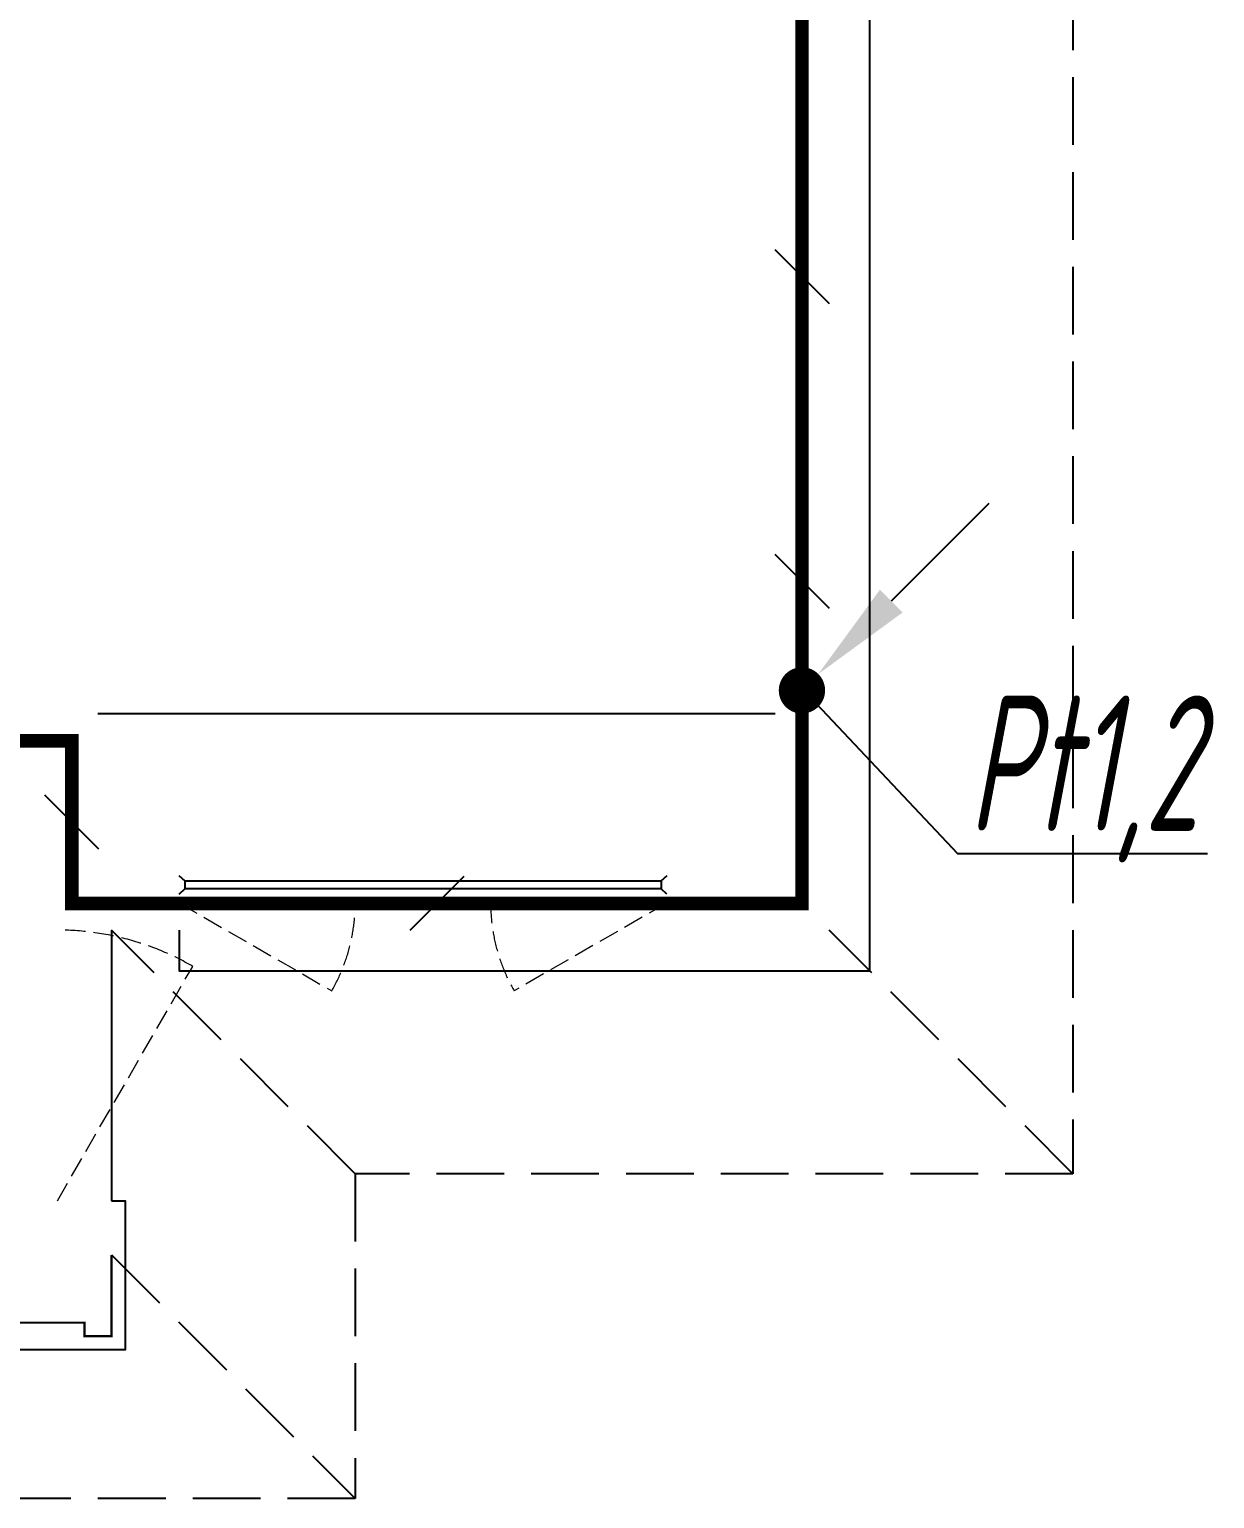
# Model space of a CAD drawing. Extents: x 3443499 to 7125205, y -1700016 to -264854.
# Drawn here: x 3655756 to 3660132, y -907770 to -902343 of the extents above; entities that cross this region are included whole.
import ezdxf
from ezdxf.enums import TextEntityAlignment as Align

# ---------------------------------------------------------------- set-up
doc = ezdxf.new("R2010")
doc.units = 0
doc.header["$LTSCALE"] = 1000
doc.header["$MEASUREMENT"] = 0
doc.linetypes.add('CENTER2', pattern=[1.125, 0.75, -0.125, 0.125, -0.125])
doc.linetypes.add('DASH', pattern=[0.35, 0.25, -0.1])
doc.layers.get('0').update_dxf_attribs({"linetype": 'CONTINUOUS'})
for name, color, linetype in [('!校对', 2, 'CONTINUOUS'), ('3-栏杆1', 252, 'CONTINUOUS'), ('3.5方案汇报，与郭总、侯月琴确定户型_t8$0$2020.03.04 -1安徽标准化洋房户型(UA）_t8_t8$0$看线', 154, 'CONTINUOUS'), ('DIM-照明', 7, 'CONTINUOUS'), ('LWIRE', 4, 'CONTINUOUS'), ('SHTLN', 4, 'CONTINUOUS'), ('WIRE-接地', 2, 'CONTINUOUS'), ('卫生间', 6, 'CONTINUOUS'), ('看线', 185, 'CONTINUOUS')]:
    doc.layers.add(name, color=color, linetype=linetype)
doc.layers.add('WINDOW', color=146, linetype='CONTINUOUS', lineweight=20)
doc.styles.add('HZTXT', font='gbeitc.shx', dxfattribs={"width": 0.8, "height": 400, "bigfont": 'hztxt.shx'})
doc.styles.get("Standard").update_dxf_attribs({"font": 'gbenor.shx', "bigfont": 'gbcbig.shx'})

# ---------------------------------------------------------------- blocks, each defined once
blk = doc.blocks.new('$TelecSys$00000008')
blk.add_line((0.4, 0.4), (-0.4, -0.4))
blk = doc.blocks.new('$TelecSys$00000078')
for p, q in [((1.15, 1.15), (0.55, 0.55)), ((0.1042, 0.1042), (0.1042, 0.1042)), ((-0.1042, -0.1042), (-0.1042, -0.1042))]:
    blk.add_line(p, q)
at = {"const_width": 0.1425}
blk.add_lwpolyline([(-0.0713, 0, 1), (0.0713, 0, 1)], format="xyb", close=True, dxfattribs=at)
blk.add_solid([(0.62, 0.48), (0.48, 0.62), (0.1, 0.1)])
at = {"width": 0.8, "flags": 9}
blk.add_attdef('A', (0, 0), '', height=0.00002, dxfattribs=at)
blk = doc.blocks.new('HFGHFHF')
at = {"layer": '卫生间', "color": 252, "linetype": 'DASH'}
for p, q in [((271116.6, 673357.2), (272016.6, 674257.2)), ((273766.6, 673357.2), (274666.6, 674257.2)), ((274666.6, 673057.2), (273766.6, 672157.2))]:
    blk.add_line(p, q, dxfattribs=at)
blk.add_lwpolyline([(282616.8, 689157.2), (280916.6, 689157.2), (280916.6, 684657.2), (280916.6, 684657.2), (280916.6, 684357.2), (272916.6, 684357.2), (272916.6, 683357.2), (271116.6, 683357.2), (271116.6, 673357.2), (273766.6, 673357.2), (273766.6, 672157.2), (297866.6, 672157.2), (297866.6, 673357.2), (299516.6, 673357.2)], dxfattribs=at)
blk = doc.blocks.new('A$C74FB3979')
at = {"color": 252, "const_width": 8}
blk.add_lwpolyline([(52249.8, -343.4), (52249.8, -643.4), (52149.8, -643.4), (52149.8, -593.4), (51099.8, -593.4), (51099.8, -343.4)], dxfattribs=at)
at = {"layer": '3-栏杆1', "color": 252}
for p, q in [((52520.1, 1038.8), (52499.8, 1056.6)), ((52499.8, 1056.6), (52520.1, 1038.8)), ((52520.1, 1038.7), (54279.5, 1038.8)), ((52520.1, 1038.8), (52520.1, 1009.5)), ((54279.5, 1038.8), (54299.8, 1056.6)), ((54299.8, 1056.6), (54279.5, 1038.8)), ((54279.5, 1038.8), (54279.5, 1009.5)), ((52520.1, 1009.5), (52499.8, 989.7)), ((52499.8, 989.7), (52520.1, 1009.5)), ((54279.5, 1009.5), (52520.1, 1009.4)), ((54299.8, 989.7), (54279.5, 1009.5))]:
    blk.add_line(p, q, dxfattribs=at)
at = {"layer": '3.5方案汇报，与郭总、侯月琴确定户型_t8$0$2020.03.04 -1安徽标准化洋房户型(UA）_t8_t8$0$看线', "color": 252, "ltscale": 10}
blk.add_line((52199.8, 1656.6), (54699.8, 1656.6), dxfattribs=at)
at = {"layer": 'WINDOW', "color": 252, "linetype": 'DASH', "ltscale": 0.3}
for points in [[(52499.8, 956.6), (53062.9, 632, 0.131485), (53149.8, 956.6)], [(54299.8, 956.6), (53736.7, 632, -0.131485), (53649.8, 956.6)], [(52049.8, -143.4), (52549.8, 722.6, 0.131652), (52049.8, 856.6)]]:
    blk.add_lwpolyline(points, format="xyb", dxfattribs=at)
at = {"layer": '看线', "color": 252}
for points in [[(52499.9, 856.6), (52499.9, 706.6), (55049.9, 706.6), (55049.9, 9206.6), (53400.1, 9206.6), (53400.1, 9056.6)], [(52249.8, -143.4), (52299.8, -143.4), (52299.8, -693.4), (51049.8, -693.4), (51049.8, -493.4)]]:
    blk.add_lwpolyline(points, dxfattribs=at)
at = {"layer": '看线', "color": 252, "ltscale": 0.5}
blk.add_lwpolyline([(52249.8, 856.6), (52249.8, -143.4)], dxfattribs=at)
at = {"color": 252, "xscale": -1}
blk.add_blockref('HFGHFHF', (326916.4, -673400.6), dxfattribs=at)

msp = doc.modelspace()

# ---------------------------------------------------------------- linework, layer by layer
at = {"layer": 'DIM-照明', "color": 7, "ltscale": 0.8}
for p, q in [((3658641.6, -904812), (3659182.4, -905386.9)), ((3659182.4, -905386.9), (3660105.7, -905386.9))]:
    msp.add_line(p, q, dxfattribs=at)
at = {"layer": 'WIRE-接地', "color": 2, "linetype": 'CENTER2', "const_width": 50}
msp.add_lwpolyline([(3648809.5, -906772.6), (3655106.8, -906772.6), (3655106.8, -904970.8), (3655912.7, -904970.8), (3655912.7, -905571.8), (3658608.6, -905571.8), (3658608.6, -897565.5), (3648818.1, -897565.5)], dxfattribs=at)

# ---------------------------------------------------------------- block references
at = {"layer": '!校对'}
msp.add_blockref('A$C74FB3979', (3603809.3, -906526.7), dxfattribs=at)
at = {"layer": 'LWIRE', "color": 2, "xscale": 600, "yscale": 600, "zscale": 600}
msp.add_blockref('$TelecSys$00000078', (3658608.6, -904784.8), dxfattribs=at)
at = {"layer": 'SHTLN', "color": 2, "xscale": 250, "yscale": 250, "zscale": 250}
for p, rotation in [((3658608.6, -903256.2), 90), ((3658608.6, -904381.2), 90), ((3655912.7, -905271.3), 270)]:
    msp.add_blockref('$TelecSys$00000008', p, dxfattribs=dict(at, rotation=rotation))
msp.add_blockref('$TelecSys$00000008', (3657260.6, -905571.8), dxfattribs=at)

# ---------------------------------------------------------------- texts
at = {"layer": 'DIM-照明', "color": 7, "ltscale": 0.8, "style": 'HZTXT', "width": 0.7}
msp.add_text('Pt1,2', height=500, dxfattribs=at).set_placement((3659649.5, -905111.9), align=Align.MIDDLE)

doc.saveas('drawing.dxf')
